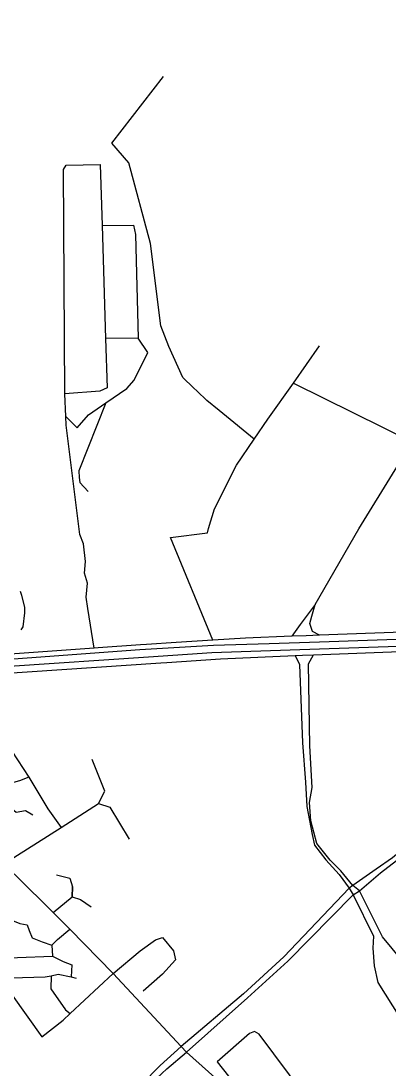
# Model space of a CAD drawing. Header units: inches. Extents: x 13376993 to 13384473, y 3540054 to 3544554.
# Drawn here: x 13380123 to 13380884, y 3542303 to 3544474 of the extents above; entities that cross this region are included whole.
import ezdxf

# ---------------------------------------------------------------- set-up
doc = ezdxf.new("R2010")
doc.units = ezdxf.units.IN
doc.header["$MEASUREMENT"] = 0

msp = doc.modelspace()

# ---------------------------------------------------------------- linework, layer by layer
for points in [[(13380731.3, 3543265.3), (13380821.5, 3543421.8), (13380896.6, 3543543.9), (13380933.2, 3543601.2), (13380992.6, 3543674.4), (13381196.5, 3543930.5), (13381201.3, 3543936.5), (13381205.5, 3543941.8), (13381509.1, 3544316.8), (13381706.3, 3544474.2)], [(13380479.4, 3543714.4), (13380457.6, 3543735.4), (13380428.5, 3543799.5), (13380412.4, 3543842.7), (13380390.8, 3544013.2), (13380345.9, 3544180.3), (13380311, 3544220.8), (13380417.7, 3544358.9)], [(13380260.3, 3543309.6), (13380254.1, 3543330.3), (13380256.4, 3543354.3), (13380251.8, 3543390.6), (13380244.4, 3543410.2), (13380215.9, 3543637), (13380215.4, 3543654.5), (13380213.8, 3543701.9), (13380210.8, 3544166.1), (13380216.5, 3544175.6)], [(13380216.5, 3544175.6), (13380286.9, 3544176.5), (13380290.7, 3544050.1), (13380297.8, 3543816.3), (13380300.9, 3543714.1), (13380285.8, 3543707.4), (13380213.8, 3543701.9)], [(13380290.7, 3544050.1), (13380355.4, 3544051), (13380359.5, 3544031.7), (13380365.4, 3543817.2), (13380297.8, 3543816.3)], [(13380215.4, 3543654.5), (13380239.3, 3543631.3), (13380262.5, 3543658.1), (13380298.3, 3543682.7), (13380341.5, 3543712.5), (13380356.7, 3543729.9), (13380385, 3543787.2), (13380365.4, 3543817.2)], [(13380510.7, 3543422.5), (13380523.1, 3543463.6), (13380568.8, 3543553.8), (13380605.5, 3543607.7), (13380633.7, 3543649), (13380686.5, 3543723.6), (13380740.4, 3543801)], [(13380487, 3543707.2), (13380479.4, 3543714.4)], [(13380686.5, 3543723.6), (13380933.2, 3543601.2), (13381211.3, 3543444.1), (13381412.4, 3543329.7)], [(13380532.5, 3543667.3), (13380507, 3543688.1), (13380487, 3543707.2)], [(13380298.3, 3543682.7), (13380242.2, 3543542.2), (13380242.9, 3543528.4), (13380244.4, 3543518.2), (13380261.8, 3543499.4)], [(13380540.5, 3543660.7), (13380532.5, 3543667.3)], [(13380605.5, 3543607.7), (13380540.5, 3543660.7)], [(13380520, 3543191.4), (13380432.4, 3543404.3), (13380508.4, 3543413.5), (13380510.7, 3543422.5)], [(13380257.4, 3543280.6), (13380260.3, 3543309.6)], [(13380121.2, 3543292.9), (13380123.6, 3543284.3), (13380129.8, 3543258.8), (13380129.8, 3543248.1), (13380126.4, 3543219.2), (13380122.3, 3543212.7)], [(13380274.1, 3543175), (13380261, 3543256.9), (13380257.4, 3543280.6)], [(13380731.3, 3543265.3), (13380700.7, 3543223.6), (13380682.8, 3543199.2)], [(13380740.3, 3543201.3), (13380725.7, 3543208.9), (13380720.7, 3543226), (13380724.5, 3543241.2), (13380731.3, 3543265.3)], [(13382429.2, 3543234), (13381813.4, 3543223.7), (13381713.8, 3543221.2), (13380740.2, 3543187.4), (13380636.2, 3543183.4), (13380521.3, 3543180), (13380368.4, 3543171.3), (13379901.5, 3543136.5), (13379804.2, 3543131.6), (13379733.3, 3543129.4)], [(13379941.6, 3543126.2), (13380098.8, 3543137.6), (13380386.6, 3543156.6), (13380517.7, 3543165.5), (13381712.7, 3543206.5), (13381813.8, 3543208.7), (13381896.1, 3543211.6), (13382011.9, 3543214.4), (13382270.6, 3543219), (13382366.2, 3543220.2), (13382424.4, 3543221.6), (13382600.2, 3543219.1), (13382673.5, 3543217.4), (13383121.1, 3543212.4), (13383166.7, 3543211.9)], [(13381349.4, 3543223.4), (13381331.5, 3543222.8), (13380740.3, 3543201.3), (13380712.5, 3543200.3), (13380682.8, 3543199.2), (13380587, 3543195.5), (13380520, 3543191.4), (13380443.9, 3543186.7), (13380382.5, 3543182.5)], [(13380369.8, 3543181.6), (13380282.7, 3543175.6), (13380274.1, 3543175), (13380070.7, 3543159.9)], [(13380382.5, 3543182.5), (13380369.8, 3543181.6)], [(13380424.8, 3543145), (13380535.5, 3543152.4), (13380690.3, 3543159.3), (13380705.3, 3543160), (13380728.2, 3543160.9), (13381122.8, 3543176.2), (13381226.3, 3543179.3), (13381297.9, 3543181.9), (13381314.6, 3543181.4)], [(13380690.3, 3543159.3), (13380698.8, 3543141.1), (13380705.4, 3542978.3)], [(13380720.3, 3542972.4), (13380717.5, 3543142.3), (13380728.2, 3543160.9)], [(13380073.4, 3543121.3), (13380412, 3543144.1)], [(13380412, 3543144.1), (13380424.8, 3543145)], [(13379930, 3542942.8), (13379983.2, 3542973.3), (13380011.8, 3542983.7), (13380059.2, 3542985.6), (13380092.3, 3542979.5), (13380138.9, 3542907.7), (13380178.4, 3542842), (13380205.6, 3542803.3)], [(13380705.4, 3542978.3), (13380711.3, 3542897.2)], [(13380725.2, 3542885.7), (13380720.3, 3542972.4)], [(13379989, 3542917.1), (13380018.4, 3542930.7), (13380049.6, 3542932.1), (13380060.5, 3542927.1), (13380065.9, 3542902.6), (13380086.8, 3542895.2), (13380092.6, 3542880), (13380098.1, 3542846.5), (13380113, 3542834.7), (13380132, 3542838.4), (13380147.4, 3542829.3)], [(13380283.1, 3542853), (13380296.3, 3542878.7), (13380270.3, 3542943.7)], [(13380138.9, 3542907.7), (13380119.8, 3542899.8), (13380102.6, 3542895.2), (13380086.8, 3542895.2)], [(13380711.3, 3542897.2), (13380713.9, 3542846.3), (13380724.9, 3542788.5), (13380729.7, 3542766.4), (13380753.6, 3542735.8), (13380781.3, 3542705.7), (13380801.5, 3542677.3), (13380810.2, 3542663.5)], [(13380809.3, 3542682.7), (13380784.7, 3542713.4), (13380762.2, 3542735.6), (13380735.1, 3542769.8), (13380722.6, 3542816.7), (13380719.5, 3542854.9), (13380725.2, 3542885.7)], [(13380087, 3542727.5), (13380205.6, 3542803.3), (13380283.1, 3542853)], [(13380283.1, 3542853), (13380306.9, 3542845.2), (13380346.3, 3542779)], [(13380983.3, 3542821.8), (13380923.9, 3542767.5), (13380891.5, 3542740.5), (13380857.3, 3542716.7), (13380809.3, 3542682.7)], [(13380810.2, 3542663.5), (13380822.8, 3542671.8), (13380866.7, 3542709.2), (13380941.9, 3542767.2), (13380992.9, 3542813.6)], [(13380454.2, 3542349.2), (13380313.6, 3542500.8), (13380223.6, 3542592.3), (13380189.4, 3542627), (13380172.8, 3542643.8), (13380087, 3542727.5)], [(13380195.9, 3542705.2), (13380223.9, 3542698.4), (13380229.3, 3542680.4), (13380228.6, 3542659.4), (13380245.7, 3542653.6), (13380267.8, 3542638.9)], [(13380006.3, 3542671.5), (13380029.3, 3542655.4), (13380041.2, 3542645), (13380057.5, 3542639.6), (13380082.7, 3542642.5), (13380092.8, 3542639.1), (13380099.4, 3542625.8), (13380105.3, 3542610.4), (13380120.2, 3542604.5), (13380135.8, 3542601.6), (13380139.9, 3542589.4), (13380145.8, 3542574.2), (13380166.6, 3542566.3), (13380186.3, 3542559.2), (13380198.3, 3542571.3), (13380223.6, 3542592.3)], [(13380189.4, 3542627), (13380228.6, 3542659.4), (13380229.3, 3542680.4)], [(13380809.3, 3542682.7), (13380801.5, 3542677.3), (13380666.5, 3542535.4)], [(13380930.8, 3542504), (13380870.5, 3542576.9), (13380822.8, 3542671.8), (13380809.3, 3542682.7)], [(13379965.8, 3542649.5), (13380042.6, 3542541.8), (13380165.6, 3542369.2), (13380210.2, 3542404.1), (13380224.6, 3542417.6), (13380313.6, 3542500.8), (13380369, 3542547.9), (13380401.2, 3542570.6), (13380415.8, 3542575.1), (13380438.3, 3542547.7), (13380442.4, 3542529.2), (13380415.4, 3542499.5), (13380375.4, 3542464.2)], [(13380675, 3542525.9), (13380810.2, 3542663.5)], [(13380810.2, 3542663.5), (13380851.8, 3542577.8), (13380850.5, 3542553.4), (13380853.2, 3542516.2), (13380861.4, 3542481.7), (13380906.6, 3542409.1)], [(13380186.3, 3542559.2), (13380188.2, 3542536.4)], [(13380076.4, 3542532), (13380093.1, 3542532.6), (13380115.3, 3542533.6), (13380188.2, 3542536.4)], [(13380093.1, 3542532.6), (13380092.1, 3542504.5), (13380102.4, 3542491.8), (13380172.7, 3542493.5), (13380184.9, 3542496.1), (13380199.9, 3542499.2), (13380226.8, 3542493.4), (13380237, 3542491.2)], [(13380188.2, 3542536.4), (13380209.8, 3542525.2), (13380227.7, 3542518.3), (13380226.8, 3542493.4)], [(13380666.5, 3542535.4), (13380582.8, 3542458.5)], [(13380591.1, 3542450.3), (13380675, 3542525.9)], [(13380184.9, 3542496.1), (13380184.4, 3542468.5), (13380214.9, 3542425.5), (13380224.6, 3542417.6)], [(13380582.8, 3542458.5), (13380454.2, 3542349.2)], [(13380465, 3542337.5), (13380591.1, 3542450.3)], [(13380631.7, 3542182.4), (13380709.9, 3542238.2), (13380708.8, 3542250.2), (13380615.8, 3542375), (13380605.9, 3542380.7), (13380595.5, 3542376.5), (13380528.4, 3542317.3), (13380551.8, 3542288.1), (13380551.8, 3542274.6), (13380543.3, 3542267.6)], [(13380454.2, 3542349.2), (13380410.8, 3542310.3), (13380371.8, 3542270.3), (13380345.3, 3542233.4), (13380313.6, 3542186.6), (13380265.2, 3542097.2), (13380245.8, 3542071.3), (13380237.8, 3542058), (13380161.8, 3541917.1), (13380124.3, 3541846.8)], [(13380465, 3542337.5), (13380454.2, 3542349.2)], [(13380130.3, 3541832.8), (13380139.9, 3541849.8), (13380145.6, 3541860.1), (13380249.9, 3542052.4), (13380262.4, 3542063.5), (13380313.7, 3542158.6), (13380343.8, 3542209.8), (13380368.8, 3542244.6), (13380393.7, 3542274.4), (13380424.5, 3542303), (13380465, 3542337.5)], [(13381137.8, 3541496.1), (13381100.8, 3541547.7), (13381065, 3541597.5), (13381057.9, 3541607.5), (13380928.1, 3541785.2), (13380786.4, 3541982.6), (13380771.9, 3542003.4), (13380709.1, 3542086.6), (13380658.5, 3542153.7), (13380631.7, 3542182.4), (13380601.6, 3542214.6), (13380556.1, 3542256.2), (13380543.3, 3542267.6), (13380465, 3542337.5)]]:
    msp.add_lwpolyline(points)

doc.saveas('drawing.dxf')
